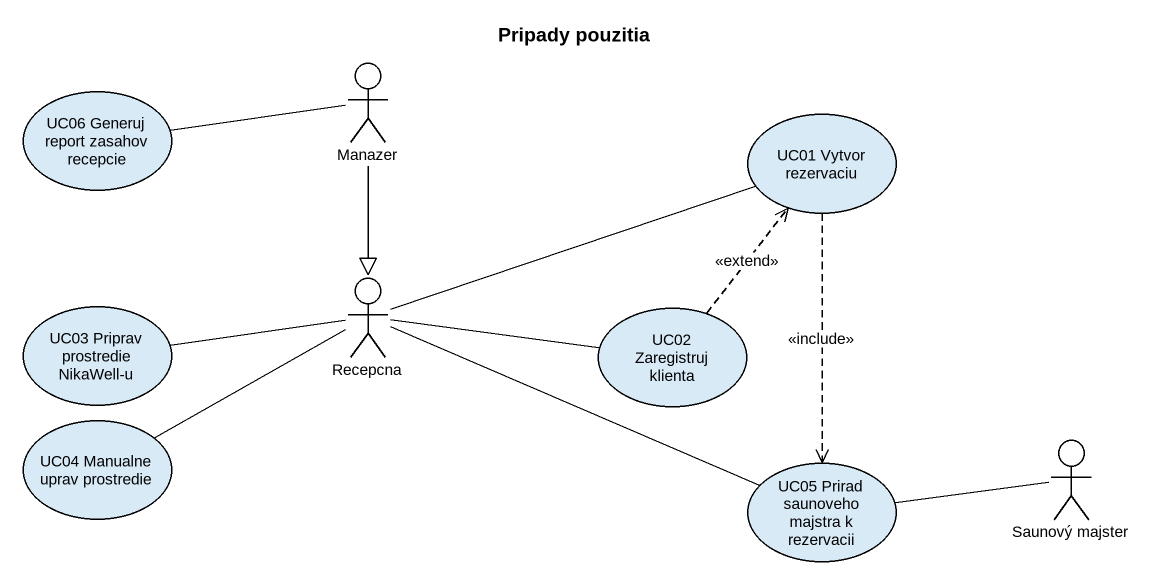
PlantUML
@startuml
title Pripady pouzitia
usecase "UC06 Generuj report zasahov recepcie" as UC06_Generuj_report_zasahov
actor Manazer
usecase "UC01 Vytvor rezervaciu" as UC01_Vytvor_rezervaciu
usecase "UC03 Priprav prostredie NikaWell-u" as UC03_Priprav_prostredie
actor Recepcna
usecase "UC02 Zaregistruj klienta" as UC02_Zaregistruj_klienta
usecase "UC04 Manualne uprav prostredie" as UC04_Manualne_uprav
usecase "UC05 Prirad saunoveho majstra k rezervacii" as UC05_Prirad_saunoveho
actor "Saunový majster" as Saunový_majster
Manazer -left- UC06_Generuj_report_zasahov
Manazer --|> Recepcna
UC01_Vytvor_rezervaciu ..> UC05_Prirad_saunoveho : <<include>>
Recepcna -right- UC01_Vytvor_rezervaciu
Recepcna -left- UC03_Priprav_prostredie
Recepcna -right- UC02_Zaregistruj_klienta
Recepcna -left- UC04_Manualne_uprav
Recepcna -right- UC05_Prirad_saunoveho
UC02_Zaregistruj_klienta .up.> UC01_Vytvor_rezervaciu : <<extend>>
Saunový_majster -left- UC05_Prirad_saunoveho
@enduml
